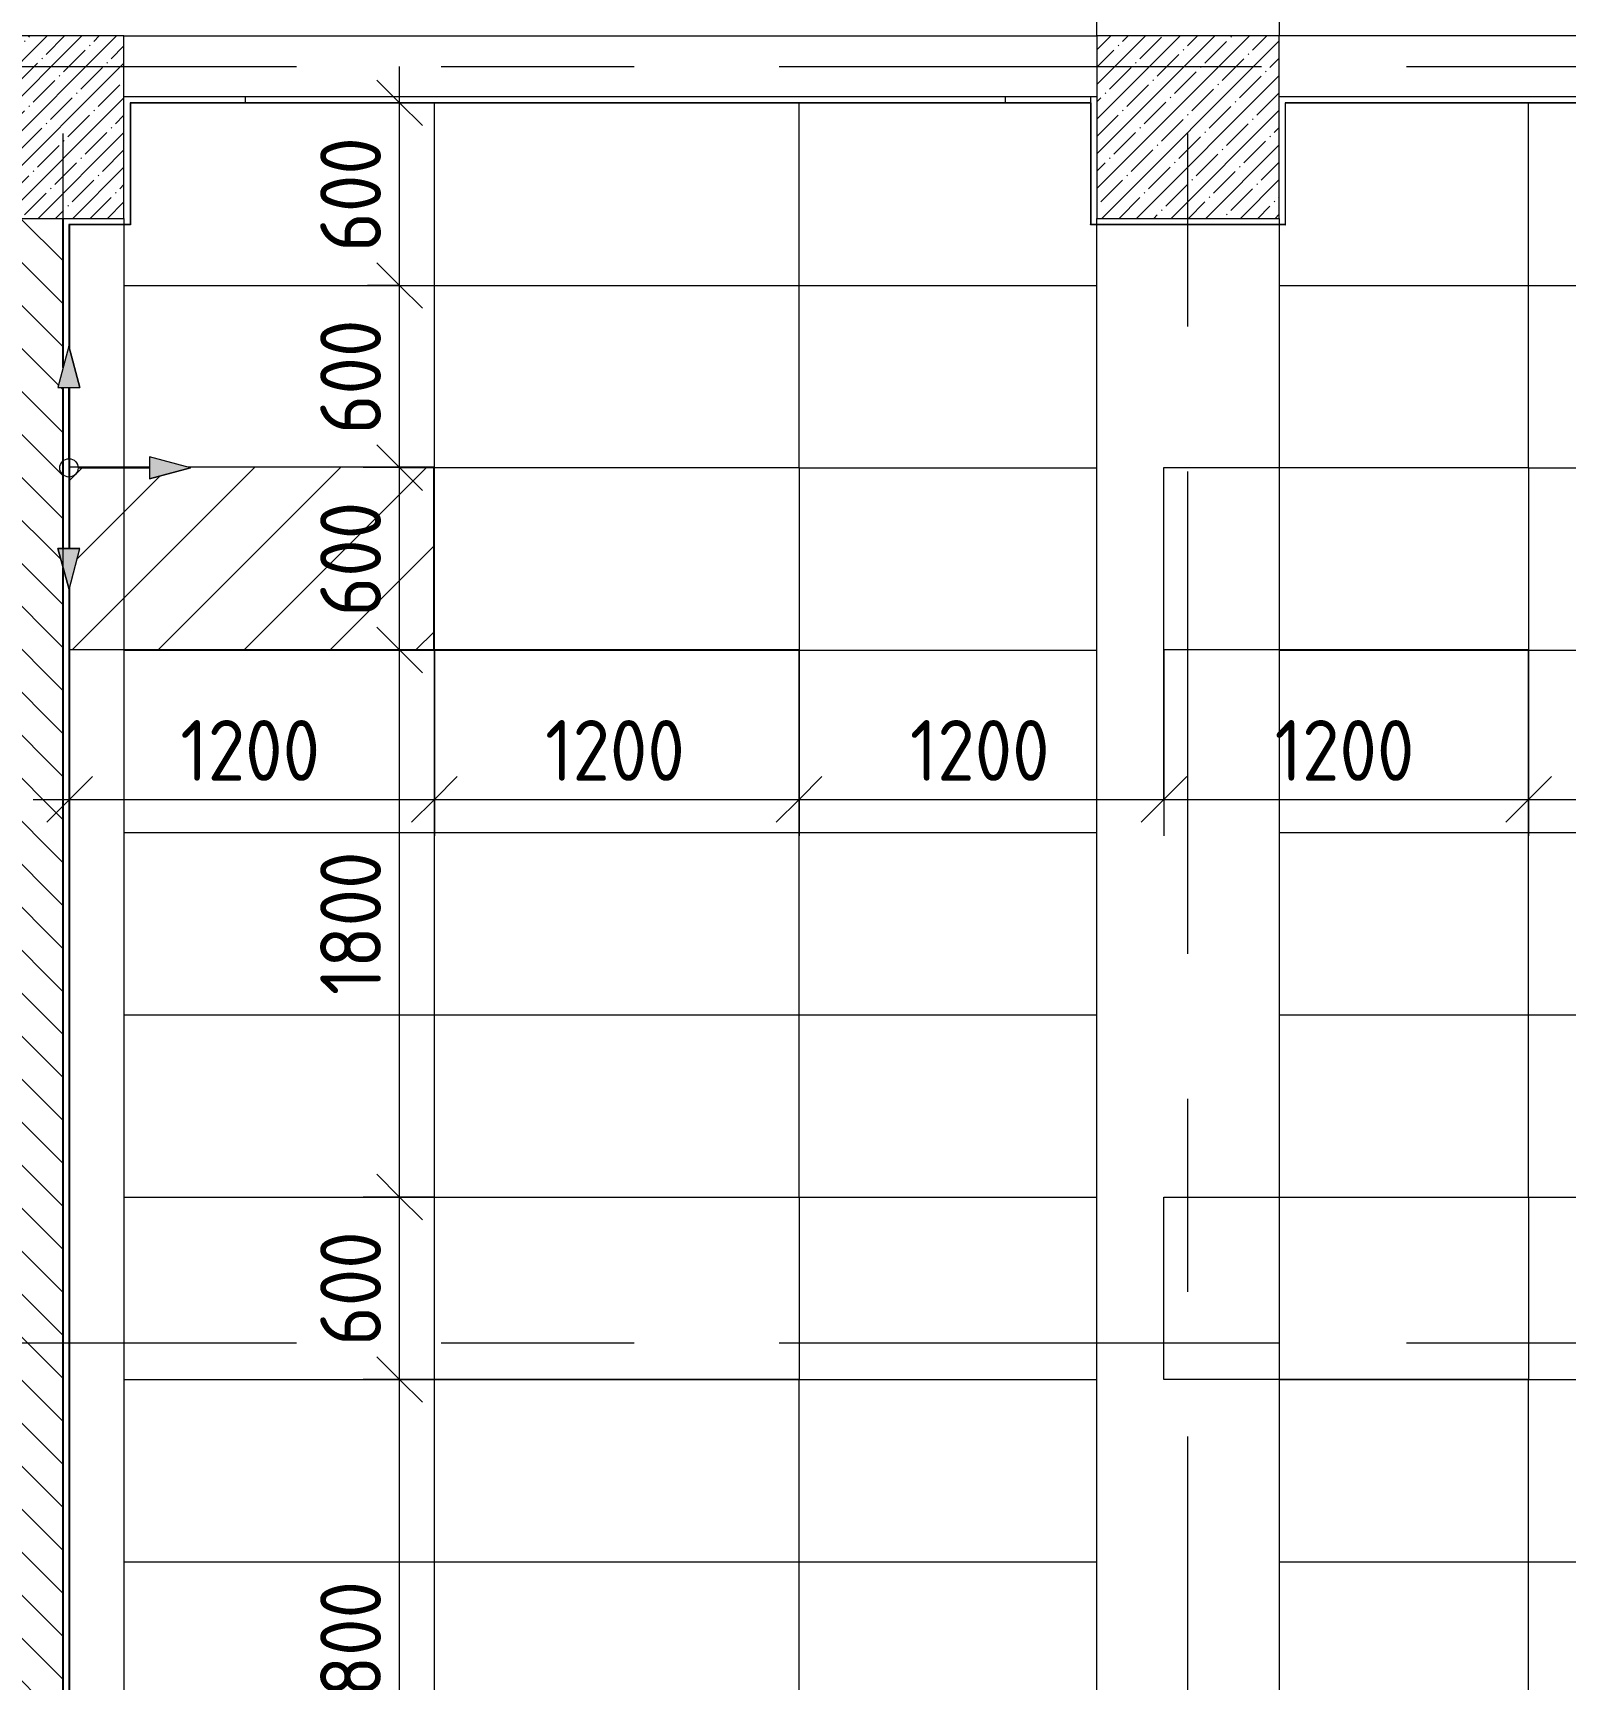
# Model space of a CAD drawing. Header units: millimetres. Extents: x -4196 to 190310, y -8553 to 29000.
# Drawn here: x 29510 to 34551, y 2494 to 7910 of the extents above; entities that cross this region are included whole.
import ezdxf

# ---------------------------------------------------------------- set-up
doc = ezdxf.new("R2010")
doc.units = ezdxf.units.MM
doc.linetypes.add('Осевая', pattern=[3175, 635, -476.25, 1587.5, -476.25])
for name, color, linetype, lineweight in [('A-ANNO-DIMS', 7, 'Continuous', 9), ('A-ANNO-DIMS-100', 7, 'Continuous', 9), ('A-CLNG', 7, 'Continuous', 9), ('A-CLNG-PATT', 7, 'Continuous', 9), ('A-DETL', 7, 'Continuous', 9), ('A-DETL-GENF', 7, 'Continuous', 9), ('A-FLOR', 7, 'Continuous', 9), ('I-WALL', 7, 'Continuous', 9), ('S-COLS', 7, 'Continuous', 9), ('Оси-2', 7, 'Осевая', 9)]:
    doc.layers.add(name, color=color, linetype=linetype, lineweight=lineweight)
for name, color, linetype, lineweight, true_color in [('A-DETL-GENF-4', 7, 'Continuous', 9, 0x004000), ('A-WALL-2', 7, 'Continuous', 25, 0x3c3c3c), ('A-WALL-FNSH-2', 7, 'Continuous', 13, 0x3c3c3c)]:
    doc.layers.add(name, color=color, linetype=linetype, lineweight=lineweight, true_color=true_color)
doc.styles.add('ISOCPEUR_1', font='isocpeur.ttf', dxfattribs={"width": 0.9, "height": 200})
doc.dimstyles.new('ISO-2_0_0_9К_Средний_округл2', dxfattribs={"dimscale": 304.8, "dimtxt": 199.196235, "dimasz": 0.492126, "dimexe": 0.393701, "dimexo": 0, "dimgap": 0, "dimtad": 1, "dimdec": 0, "dimrnd": 10, "dimzin": 0, "dimdsep": 46, "dimtxsty": 'ISOCPEUR_1', "dimblk1": 'OBLIQUE', "dimblk2": 'OBLIQUE', "dimsah": 1, "dimcen": 0.09, "dimdle": 0.393701, "dimazin": 0, "dimtfac": 1, "dimtdec": 4, "dimtix": 1, "dimtmove": 0, "dimatfit": 3, "dimfxl": 1, "dimtvp": 1, "dimtolj": 1, "dimtzin": 0, "dimarcsym": 2})
pattern_1 = [(45, (0, 0), (-141.4214, 141.4214), [])]

# ---------------------------------------------------------------- blocks, each defined once
blk = doc.blocks.new('BSC_Колонна _Прямоугольная - 600х600-23286269-План потолков с обозначением видов отделки и геометрии 1 этажа в осях 1-12')
at = {"layer": 'S-COLS'}
h = blk.add_hatch(dxfattribs=at)
h.set_pattern_fill('FP_2', color=256, style=0, pattern_type=2)
h.set_pattern_definition([(45, (-29509.74, -7600), (-57.02463, 57.02463), []), (45, (-29452.72, -7600), (-57.02463, 57.02463), [100.806, -20.161, 3.353, -16.808])])
h.paths.add_polyline_path([(-300, -300), (300, -300), (300, 300), (-300, 300), (-300, -133.9)])
for p, q in [((300, 300), (-300, 300)), ((-300, 300), (-300, -300)), ((300, -300), (300, 300)), ((-300, -300), (300, -300))]:
    blk.add_line(p, q, dxfattribs=at)
blk = doc.blocks.new('BSC_Колонна _Прямоугольная - 600х600-V16-План потолков с обозначением видов отделки и геометрии 1 этажа в осях 1-12')
at = {"layer": 'S-COLS'}
h = blk.add_hatch(dxfattribs=at)
h.set_pattern_fill('FP_28', color=256, style=0, pattern_type=2)
h.set_pattern_definition([(45, (-33310, -7600), (-57.02463, 57.02463), []), (45, (-33252.975, -7600), (-57.02463, 57.02463), [100.806, -20.161, 3.353, -16.808])])
h.paths.add_polyline_path([(300, -300), (300, 300), (-300, 300), (-300, -300), (-298.7, -300)])
for p, q in [((300, 300), (-300, 300)), ((-300, 300), (-300, -300)), ((300, -300), (300, 300)), ((-300, -300), (300, -300))]:
    blk.add_line(p, q, dxfattribs=at)
blk = doc.blocks.new('Начало раскладки_красным - Начало раскладки_красным-26110966-План потолков с обозначением видов отделки и геометрии 1 этажа в осях 1-12')
at = {"layer": 'A-DETL-GENF'}
for points in [[(-36.2, 264.8), (36.2, 264.8), (0, 400), (-19.8, 326.1)], [(264.8, -36.2), (400, 0), (264.8, 36.2), (264.8, 2.4)], [(0, -400), (36.2, -264.8), (-36.2, -264.8), (-0.2, -399.1)]]:
    blk.add_hatch(color=256, dxfattribs=at).paths.add_polyline_path(points)
for p, q in [((0, 400), (-36.2, 264.8)), ((0, 400), (-36.2, 264.8)), ((36.2, 264.8), (0, 400)), ((0, 400), (36.2, 264.8)), ((-36.2, 264.8), (36.2, 264.8)), ((-36.2, 264.8), (36.2, 264.8)), ((0, 30), (0, 264.8)), ((30, 0), (264.8, 0)), ((400, 0), (264.8, 36.2)), ((264.8, 36.2), (264.8, -36.2)), ((400, 0), (264.8, 36.2)), ((264.8, 36.2), (264.8, -36.2)), ((400, 0), (264.8, -36.2)), ((0, -30), (0, -264.8)), ((264.8, -36.2), (400, 0)), ((36.2, -264.8), (-36.2, -264.8)), ((-36.2, -264.8), (0, -400)), ((0, -400), (-36.2, -264.8)), ((-36.2, -264.8), (36.2, -264.8)), ((0, -400), (36.2, -264.8)), ((0, -400), (36.2, -264.8))]:
    blk.add_line(p, q, dxfattribs=at)
blk.add_circle((0, 0), 30, dxfattribs=at)
blk = doc.blocks.new('DIMBLOCK34-План потолков с обозначением видов отделки и геометрии 1 этажа в осях 1-12')
at = {"layer": 'A-ANNO-DIMS-100', "lineweight": 20}
for p, q in [((30716.7, 3480), (30641.7, 3555)), ((30716.7, 3480), (30791.7, 3405)), ((30716.7, 1680), (30641.7, 1755)), ((30716.7, 1680), (30791.7, 1605))]:
    blk.add_line(p, q, dxfattribs=at)
at = {"layer": 'A-ANNO-DIMS-100'}
for p, q in [((30830.8, 3480), (30596.7, 3480)), ((30716.7, 1680), (30716.7, 3480)), ((30716.7, 3480), (30830.8, 3480)), ((30830.8, 1680), (30596.7, 1680)), ((30716.7, 1680), (30830.8, 1680))]:
    blk.add_line(p, q, dxfattribs=at)
at = {"layer": 'A-ANNO-DIMS-100', "color": 0, "insert": (30455.4, 2344.4), "char_height": 200, "width": 565.411, "attachment_point": 1, "rotation": 90, "line_spacing_factor": 1.149209, "style": 'ISOCPEUR_1'}
blk.add_mtext('1800', dxfattribs=at)
blk = doc.blocks.new('_Oblique')
at = {"color": 0, "linetype": 'ByBlock', "lineweight": -2}
blk.add_line((-0.5, -0.5), (0.5, 0.5), dxfattribs=at)
blk = doc.blocks.new('DIMBLOCK35-План потолков с обозначением видов отделки и геометрии 1 этажа в осях 1-12')
at = {"layer": 'A-ANNO-DIMS-100', "lineweight": 20}
for p, q in [((30716.7, 4080), (30641.7, 4155)), ((30716.7, 4080), (30791.7, 4005)), ((30716.7, 3480), (30641.7, 3555)), ((30716.7, 3480), (30791.7, 3405))]:
    blk.add_line(p, q, dxfattribs=at)
at = {"layer": 'A-ANNO-DIMS-100'}
for p, q in [((30830.8, 4080), (30596.7, 4080)), ((30716.7, 3480), (30716.7, 4080)), ((30716.7, 4080), (30830.8, 4080)), ((30830.8, 3480), (30596.7, 3480)), ((30716.7, 3480), (30830.8, 3480))]:
    blk.add_line(p, q, dxfattribs=at)
at = {"layer": 'A-ANNO-DIMS-100', "color": 0, "insert": (30455.4, 3590.4), "char_height": 200, "width": 455.087, "attachment_point": 1, "rotation": 90, "line_spacing_factor": 1.149209, "style": 'ISOCPEUR_1'}
blk.add_mtext('600', dxfattribs=at)
blk = doc.blocks.new('DIMBLOCK36-План потолков с обозначением видов отделки и геометрии 1 этажа в осях 1-12')
at = {"layer": 'A-ANNO-DIMS-100', "lineweight": 20}
for p, q in [((30716.7, 5880), (30641.7, 5955)), ((30716.7, 5880), (30791.7, 5805)), ((30716.7, 4080), (30641.7, 4155)), ((30716.7, 4080), (30791.7, 4005))]:
    blk.add_line(p, q, dxfattribs=at)
at = {"layer": 'A-ANNO-DIMS-100'}
for p, q in [((30830.8, 5880), (30596.7, 5880)), ((30716.7, 4080), (30716.7, 5880)), ((30716.7, 5880), (30830.8, 5880)), ((30830.8, 4080), (30596.7, 4080)), ((30716.7, 4080), (30830.8, 4080))]:
    blk.add_line(p, q, dxfattribs=at)
at = {"layer": 'A-ANNO-DIMS-100', "color": 0, "insert": (30455.4, 4744.4), "char_height": 200, "width": 565.411, "attachment_point": 1, "rotation": 90, "line_spacing_factor": 1.149209, "style": 'ISOCPEUR_1'}
blk.add_mtext('1800', dxfattribs=at)
blk = doc.blocks.new('DIMBLOCK37-План потолков с обозначением видов отделки и геометрии 1 этажа в осях 1-12')
at = {"layer": 'A-ANNO-DIMS-100', "lineweight": 20}
for p, q in [((30716.7, 6480), (30641.7, 6555)), ((30716.7, 6480), (30791.7, 6405)), ((30716.7, 5880), (30641.7, 5955)), ((30716.7, 5880), (30791.7, 5805))]:
    blk.add_line(p, q, dxfattribs=at)
at = {"layer": 'A-ANNO-DIMS-100'}
for p, q in [((30830.8, 6480), (30596.7, 6480)), ((30716.7, 5880), (30716.7, 6480)), ((30716.7, 6480), (30830.8, 6480)), ((30830.8, 5880), (30596.7, 5880)), ((30716.7, 5880), (30830.8, 5880))]:
    blk.add_line(p, q, dxfattribs=at)
at = {"layer": 'A-ANNO-DIMS-100', "color": 0, "insert": (30455.4, 5990.4), "char_height": 200, "width": 455.087, "attachment_point": 1, "rotation": 90, "line_spacing_factor": 1.149209, "style": 'ISOCPEUR_1'}
blk.add_mtext('600', dxfattribs=at)
blk = doc.blocks.new('DIMBLOCK38-План потолков с обозначением видов отделки и геометрии 1 этажа в осях 1-12')
at = {"layer": 'A-ANNO-DIMS-100', "lineweight": 20}
for p, q in [((30716.7, 7079), (30641.7, 7154)), ((30716.7, 7079), (30791.7, 7004)), ((30716.7, 6480), (30641.7, 6555)), ((30716.7, 6480), (30791.7, 6405))]:
    blk.add_line(p, q, dxfattribs=at)
at = {"layer": 'A-ANNO-DIMS-100'}
for p, q in [((30610.6, 7079), (30836.7, 7079)), ((30716.7, 7079), (30610.6, 7079)), ((30716.7, 6480), (30716.7, 7079)), ((30830.8, 6480), (30596.7, 6480)), ((30716.7, 6480), (30830.8, 6480))]:
    blk.add_line(p, q, dxfattribs=at)
at = {"layer": 'A-ANNO-DIMS-100', "color": 0, "insert": (30455.4, 6589.9), "char_height": 200, "width": 455.087, "attachment_point": 1, "rotation": 90, "line_spacing_factor": 1.149209, "style": 'ISOCPEUR_1'}
blk.add_mtext('600', dxfattribs=at)
blk = doc.blocks.new('DIMBLOCK39-План потолков с обозначением видов отделки и геометрии 1 этажа в осях 1-12')
at = {"layer": 'A-ANNO-DIMS-100'}
for p, q in [((30716.7, 7079), (30716.7, 7800)), ((30610.6, 7680), (30836.7, 7680)), ((30716.7, 7680), (30610.6, 7680)), ((30610.6, 7079), (30836.7, 7079)), ((30716.7, 7079), (30610.6, 7079))]:
    blk.add_line(p, q, dxfattribs=at)
at = {"layer": 'A-ANNO-DIMS-100', "lineweight": 20}
for p, q in [((30716.7, 7680), (30641.7, 7755)), ((30716.7, 7680), (30791.7, 7605)), ((30716.7, 7079), (30641.7, 7154)), ((30716.7, 7079), (30791.7, 7004))]:
    blk.add_line(p, q, dxfattribs=at)
at = {"layer": 'A-ANNO-DIMS-100', "color": 0, "insert": (30455.4, 7189.9), "char_height": 200, "width": 455.087, "attachment_point": 1, "rotation": 90, "line_spacing_factor": 1.149209, "style": 'ISOCPEUR_1'}
blk.add_mtext('600', dxfattribs=at)
blk = doc.blocks.new('DIMBLOCK47-План потолков с обозначением видов отделки и геометрии 1 этажа в осях 1-12')
at = {"layer": 'A-ANNO-DIMS-100'}
for p, q in [((30830.8, 5880), (30830.8, 5268.2)), ((30830.8, 5388.2), (30830.8, 5880)), ((29630.7, 5494.2), (29630.7, 5268.2)), ((29630.7, 5388.2), (29630.7, 5494.2)), ((29510.7, 5388.2), (30830.8, 5388.2))]:
    blk.add_line(p, q, dxfattribs=at)
at = {"layer": 'A-ANNO-DIMS-100', "lineweight": 20}
for p, q in [((29630.7, 5388.2), (29705.7, 5463.2)), ((30830.8, 5388.2), (30905.8, 5463.2)), ((29630.7, 5388.2), (29555.7, 5313.2)), ((30830.8, 5388.2), (30755.8, 5313.2))]:
    blk.add_line(p, q, dxfattribs=at)
at = {"layer": 'A-ANNO-DIMS-100', "color": 0, "insert": (29995.2, 5649.5), "char_height": 200, "width": 565.411, "attachment_point": 1, "line_spacing_factor": 1.149209, "style": 'ISOCPEUR_1'}
blk.add_mtext('1200', dxfattribs=at)
blk = doc.blocks.new('DIMBLOCK48-План потолков с обозначением видов отделки и геометрии 1 этажа в осях 1-12')
at = {"layer": 'A-ANNO-DIMS-100'}
for p, q in [((30830.8, 5880), (30830.8, 5268.2)), ((30830.8, 5388.2), (30830.8, 5880)), ((32030.8, 5880), (32030.8, 5268.2)), ((32030.8, 5388.2), (32030.8, 5880)), ((30830.8, 5388.2), (32030.8, 5388.2))]:
    blk.add_line(p, q, dxfattribs=at)
at = {"layer": 'A-ANNO-DIMS-100', "lineweight": 20}
for p, q in [((30830.8, 5388.2), (30905.8, 5463.2)), ((32030.8, 5388.2), (32105.8, 5463.2)), ((30830.8, 5388.2), (30755.8, 5313.2)), ((32030.8, 5388.2), (31955.8, 5313.2))]:
    blk.add_line(p, q, dxfattribs=at)
at = {"layer": 'A-ANNO-DIMS-100', "color": 0, "insert": (31195.2, 5649.5), "char_height": 200, "width": 565.411, "attachment_point": 1, "line_spacing_factor": 1.149209, "style": 'ISOCPEUR_1'}
blk.add_mtext('1200', dxfattribs=at)
blk = doc.blocks.new('DIMBLOCK49-План потолков с обозначением видов отделки и геометрии 1 этажа в осях 1-12')
at = {"layer": 'A-ANNO-DIMS-100'}
for p, q in [((32030.8, 5880), (32030.8, 5268.2)), ((32030.8, 5388.2), (32030.8, 5880)), ((33230.8, 5880), (33230.8, 5268.2)), ((33230.8, 5388.2), (33230.8, 5880)), ((32030.8, 5388.2), (33230.8, 5388.2))]:
    blk.add_line(p, q, dxfattribs=at)
at = {"layer": 'A-ANNO-DIMS-100', "lineweight": 20}
for p, q in [((32030.8, 5388.2), (32105.8, 5463.2)), ((33230.8, 5388.2), (33305.8, 5463.2)), ((32030.8, 5388.2), (31955.8, 5313.2)), ((33230.8, 5388.2), (33155.8, 5313.2))]:
    blk.add_line(p, q, dxfattribs=at)
at = {"layer": 'A-ANNO-DIMS-100', "color": 0, "insert": (32395.2, 5649.5), "char_height": 200, "width": 565.411, "attachment_point": 1, "line_spacing_factor": 1.149209, "style": 'ISOCPEUR_1'}
blk.add_mtext('1200', dxfattribs=at)
blk = doc.blocks.new('DIMBLOCK50-План потолков с обозначением видов отделки и геометрии 1 этажа в осях 1-12')
at = {"layer": 'A-ANNO-DIMS-100'}
for p, q in [((33230.8, 5880), (33230.8, 5268.2)), ((33230.8, 5388.2), (33230.8, 5880)), ((34430.8, 5880), (34430.8, 5268.2)), ((34430.8, 5388.2), (34430.8, 5880)), ((33230.8, 5388.2), (34430.8, 5388.2))]:
    blk.add_line(p, q, dxfattribs=at)
at = {"layer": 'A-ANNO-DIMS-100', "lineweight": 20}
for p, q in [((33230.8, 5388.2), (33305.8, 5463.2)), ((34430.8, 5388.2), (34505.8, 5463.2)), ((33230.8, 5388.2), (33155.8, 5313.2)), ((34430.8, 5388.2), (34355.8, 5313.2))]:
    blk.add_line(p, q, dxfattribs=at)
at = {"layer": 'A-ANNO-DIMS-100', "color": 0, "insert": (33595.2, 5649.5), "char_height": 200, "width": 565.411, "attachment_point": 1, "line_spacing_factor": 1.149209, "style": 'ISOCPEUR_1'}
blk.add_mtext('1200', dxfattribs=at)
blk = doc.blocks.new('DIMBLOCK51-План потолков с обозначением видов отделки и геометрии 1 этажа в осях 1-12')
at = {"layer": 'A-ANNO-DIMS-100'}
for p, q in [((34430.8, 5880), (34430.8, 5268.2)), ((34430.8, 5388.2), (34430.8, 5880)), ((35631.8, 5880), (35631.8, 5268.2)), ((35631.8, 5388.2), (35631.8, 5880)), ((34430.8, 5388.2), (35631.8, 5388.2))]:
    blk.add_line(p, q, dxfattribs=at)
at = {"layer": 'A-ANNO-DIMS-100', "lineweight": 20}
for p, q in [((34430.8, 5388.2), (34505.8, 5463.2)), ((35631.8, 5388.2), (35706.8, 5463.2)), ((34430.8, 5388.2), (34355.8, 5313.2)), ((35631.8, 5388.2), (35556.8, 5313.2))]:
    blk.add_line(p, q, dxfattribs=at)
at = {"layer": 'A-ANNO-DIMS-100', "color": 0, "insert": (34795.7, 5649.5), "char_height": 200, "width": 565.411, "attachment_point": 1, "line_spacing_factor": 1.149209, "style": 'ISOCPEUR_1'}
blk.add_mtext('1200', dxfattribs=at)

msp = doc.modelspace()

# ---------------------------------------------------------------- hatches: boundary and pattern name
at = {"layer": 'A-CLNG-PATT'}
h = msp.add_hatch(dxfattribs=at)
h.set_pattern_fill('FP_85', color=256, style=0, pattern_type=2)
h.set_pattern_definition([(180, (30830.24, 5279), (7e-14, -600), []), (270, (30830.2, 5279), (1200, 7e-14), [])])
h.paths.add_polyline_path([(34013.1, 521), (37991.9, 521), (37991.9, 7050), (37190, 7050), (37190, 7680), (33630, 7680), (33630, 7280), (33610, 7280), (33610, 6480), (34430.8, 6480), (34430.8, 5880), (33610, 5880), (33610, 4080), (34430.8, 4080), (34430.8, 3480), (33610, 3480), (33610, 1680), (34430.8, 1680), (34430.8, 1080), (33610, 1080), (33610, 521), (33631, 521)])
h.paths.add_polyline_path([(31360.5, 521), (33010, 521), (33010, 7280), (32991.3, 7280), (32991.3, 7680), (29829.7, 7680), (29829.7, 7280), (29809.7, 7280), (29809.7, 6481.5), (29893.5, 6481.5), (29893.5, 6515.4), (30020.2, 6481.5), (30828.7, 6481.5), (30828.7, 5881.5), (29809.7, 5881.5), (29809.7, 521), (30231, 521)])
h.paths.add_polyline_path([(35631.8, 1080), (35631.8, 1680), (36831.8, 1680), (36831.8, 1080), (36665.6, 1080)])
h.paths.add_polyline_path([(30830.8, 1080), (30830.8, 1680), (32030.8, 1680), (32030.8, 1080), (31360.5, 1080)])
h.paths.add_polyline_path([(36831.8, 3480), (35631.8, 3480), (35631.8, 4080), (36831.8, 4080), (36831.8, 3689.7)])
h.paths.add_polyline_path([(32030.8, 3480), (30830.8, 3480), (30830.8, 4080), (32030.8, 4080), (32030.8, 3689.7)])
h.paths.add_polyline_path([(36831.8, 5880), (35631.8, 5880), (35631.8, 6480), (36831.8, 6480)])
h.paths.add_polyline_path([(30830.8, 5880), (30830.8, 6480), (32030.8, 6480), (32030.8, 5880)])
at = {"layer": 'A-DETL-GENF-4'}
h = msp.add_hatch(dxfattribs=at)
h.set_pattern_fill('FP_95', color=256, style=0, pattern_type=2)
h.set_pattern_definition(pattern_1)
h.paths.add_polyline_path([(29809.7, 5881.5), (29809.7, 6481.5), (29628.7, 6481.5), (29628.7, 6214.3), (29665.1, 6214.3), (29628.7, 6079), (29628.7, 5881.5), (29665.1, 5881.5)])
h = msp.add_hatch(dxfattribs=at)
h.set_pattern_fill('FP_95', color=256, style=0, pattern_type=2)
h.set_pattern_definition(pattern_1)
h.paths.add_polyline_path([(30034.2, 5881.5), (30828.7, 5882.3), (30828.7, 6481.5), (30020.2, 6481.5), (30028.7, 6479.3), (29893.5, 6442.9), (29893.5, 6481.5), (29809.7, 6481.5), (29809.7, 5881.5), (30028.7, 5881.5)])
at = {"layer": 'I-WALL'}
h = msp.add_hatch(dxfattribs=at)
h.set_pattern_fill('FP_19', color=256, style=0, pattern_type=2)
h.set_pattern_definition([(135, (0, 0), (-70.71068, -70.71068), [])])
h.paths.add_polyline_path([(29409.7, 500), (29609.7, 500), (29609.7, 6150.6), (29592.7, 6214.2), (29609.7, 6214.3), (29609.7, 6743.8), (29592.4, 6743.8), (29609.7, 6808.8), (29609.7, 7300), (29409.7, 7300), (29409.7, 505.1)])

# ---------------------------------------------------------------- linework, layer by layer
at = {"layer": 'A-CLNG'}
for p, q in [((32710, 7680), (30210, 7680)), ((30830.8, 5880), (30830.8, 6480)), ((30830.8, 6480), (32030.8, 6480)), ((32030.8, 6480), (32030.8, 5880)), ((33230.8, 5880), (33230.8, 6480)), ((33230.8, 6480), (34430.8, 6480)), ((34430.8, 6480), (34430.8, 5880)), ((32030.8, 5880), (30830.8, 5880)), ((34430.8, 5880), (33230.8, 5880)), ((30830.8, 3480), (30830.8, 4080)), ((30830.8, 4080), (32030.8, 4080)), ((32030.8, 4080), (32030.8, 3480)), ((33230.8, 3480), (33230.8, 4080)), ((33230.8, 4080), (34430.8, 4080)), ((34430.8, 4080), (34430.8, 3480)), ((32030.8, 3480), (30830.8, 3480)), ((34430.8, 3480), (33230.8, 3480))]:
    msp.add_line(p, q, dxfattribs=at)
at = {"layer": 'A-DETL'}
for p, q in [((29893.5, 6481.5), (29628.7, 6481.5)), ((29628.7, 6481.5), (29628.7, 6214.3)), ((30828.7, 6481.5), (30020.2, 6481.5)), ((30828.7, 5881.5), (30828.7, 6481.5)), ((29628.7, 6079.9), (29628.7, 5881.5)), ((29628.7, 5881.5), (30828.7, 5881.5))]:
    msp.add_line(p, q, dxfattribs=at)
at = {"layer": 'A-FLOR'}
for p, q in [((33010, 7900), (33010, 13780)), ((33610, 13780), (33610, 7900)), ((33610, 7900), (33010, 7900)), ((29609.7, 7300), (29809.7, 7300)), ((29809.7, 7300), (29809.7, 500)), ((33010, 500), (33010, 7300)), ((33010, 7300), (33011.3, 7300)), ((33610, 7300), (33610, 500)), ((33230.8, 3600), (33610, 3600))]:
    msp.add_line(p, q, dxfattribs=at)
at = {"layer": 'A-WALL-2'}
for p, q in [((29609.7, 6808.8), (29609.7, 7300)), ((29609.7, 6214.2), (29609.7, 6743.8)), ((29609.7, 500), (29609.7, 6150.6))]:
    msp.add_line(p, q, dxfattribs=at)
at = {"layer": 'A-WALL-FNSH-2'}
for p, q in [((32990, 7700), (32989, 7700)), ((32989, 7700), (32989, 7280)), ((32990, 7280), (32990, 7700)), ((33630, 7679), (33630, 7279)), ((33631, 7679), (33630, 7679)), ((33631, 7279), (33631, 7679)), ((32989, 7280), (32990, 7280)), ((33630, 7279), (33631, 7279))]:
    msp.add_line(p, q, dxfattribs=at)
at = {"layer": 'I-WALL'}
for p, q in [((29809.7, 7900), (33010, 7900)), ((37990, 7900), (33610, 7900)), ((33010, 7700), (29809.7, 7700)), ((30210, 7680), (30210, 7700)), ((32710, 7680), (32710, 7700)), ((37210, 7700), (33610, 7700)), ((29829.7, 7680), (29829.7, 7280)), ((30210, 7680), (29829.7, 7680)), ((32989, 7679), (29830.7, 7679)), ((29830.7, 7679), (29830.7, 7279)), ((30210, 7680), (32710, 7680)), ((32991.3, 7680), (32710, 7680)), ((32991.3, 7280), (32991.3, 7680)), ((33630, 7680), (33630, 7679)), ((37189, 7680), (33630, 7680)), ((37189, 7679), (33631, 7679)), ((29829.7, 7280), (29628.7, 7280)), ((29628.7, 7280), (29628.7, 6878.1)), ((29629.7, 7279), (29628.7, 7279)), ((29629.7, 6874.4), (29629.7, 7279)), ((29830.7, 7279), (29630.7, 7279)), ((29630.7, 7279), (29630.7, 6870.7)), ((32989, 7279), (32989, 7280)), ((33630, 7279), (32989, 7279)), ((33630, 7280), (32990, 7280)), ((33011.3, 7300), (33610, 7300)), ((29628.7, 6743.8), (29628.7, 6214.3)), ((29629.7, 6214.3), (29629.7, 6743.8)), ((29630.7, 6743.8), (29630.7, 6214.3)), ((29628.7, 6079.9), (29628.7, 520)), ((29629.7, 520), (29629.7, 6081.9)), ((29630.7, 6085.6), (29630.7, 521))]:
    msp.add_line(p, q, dxfattribs=at)
at = {"layer": 'Оси-2'}
for p, q in [((29610, 593.7), (29610, 24898.1)), ((33310, 593.7), (33310, 24898.1)), ((-896.3, 7800), (35990, 7800)), ((-896.3, 3600), (35990, 3600))]:
    msp.add_line(p, q, dxfattribs=at)

# ---------------------------------------------------------------- block references
at = {"layer": 'A-DETL-GENF', "rotation": 0.03359668727813597}
msp.add_blockref('Начало раскладки_красным - Начало раскладки_красным-26110966-План потолков с обозначением видов отделки и геометрии 1 этажа в осях 1-12', (29628.7, 6479), dxfattribs=at)
at = {"layer": 'S-COLS'}
for name, p in [('BSC_Колонна _Прямоугольная - 600х600-23286269-План потолков с обозначением видов отделки и геометрии 1 этажа в осях 1-12', (29509.7, 7600)), ('BSC_Колонна _Прямоугольная - 600х600-V16-План потолков с обозначением видов отделки и геометрии 1 этажа в осях 1-12', (33310, 7600))]:
    msp.add_blockref(name, p, dxfattribs=at)

# ---------------------------------------------------------------- dimensions: what is measured, and where the dimension line sits
at = {"layer": 'A-ANNO-DIMS'}
for base, p1, p2, override, picture, middle in [((30716.7, 7680), (30610.6, 7079), (30610.6, 7680), {"dimpost": '<>', "dimfxl": 600.999995}, 'DIMBLOCK39-План потолков с обозначением видов отделки и геометрии 1 этажа в осях 1-12', (30616.7, 7379.5)), ((30716.7, 7079), (30830.8, 6480), (30610.6, 7079), {"dimpost": '<>', "dimfxl": 638.186591}, 'DIMBLOCK38-План потолков с обозначением видов отделки и геометрии 1 этажа в осях 1-12', (30616.7, 6779.5)), ((30716.7, 6480), (30830.8, 5880), (30830.8, 6480), {"dimpost": '<>', "dimfxl": 600}, 'DIMBLOCK37-План потолков с обозначением видов отделки и геометрии 1 этажа в осях 1-12', (30616.7, 6180)), ((30716.7, 5880), (30830.8, 4080), (30830.8, 5880), {"dimpost": '<>', "dimfxl": 1800}, 'DIMBLOCK36-План потолков с обозначением видов отделки и геометрии 1 этажа в осях 1-12', (30616.7, 4980)), ((30716.7, 4080), (30830.8, 3480), (30830.8, 4080), {"dimpost": '<>', "dimfxl": 600}, 'DIMBLOCK35-План потолков с обозначением видов отделки и геометрии 1 этажа в осях 1-12', (30616.7, 3780)), ((30716.7, 3480), (30830.8, 1680), (30830.8, 3480), {"dimpost": '<>', "dimfxl": 1800}, 'DIMBLOCK34-План потолков с обозначением видов отделки и геометрии 1 этажа в осях 1-12', (30616.7, 2580))]:
    dim = msp.add_linear_dim(base=base, p1=p1, p2=p2, angle=90, dimstyle='ISO-2_0_0_9К_Средний_округл2', override=override, dxfattribs=at)
    dim.commit()
    dim.dimension.update_dxf_attribs({"geometry": picture, "text_midpoint": middle})
for base, p1, p2, override, picture, middle in [((30830.8, 5388.2), (29630.7, 5494.2), (30830.8, 5880), {"dimpost": '<>', "dimfxl": 1260.497171}, 'DIMBLOCK47-План потолков с обозначением видов отделки и геометрии 1 этажа в осях 1-12', (30230.8, 5488.2)), ((32030.8, 5388.2), (30830.8, 5880), (32030.8, 5880), {"dimpost": '<>', "dimfxl": 1200}, 'DIMBLOCK48-План потолков с обозначением видов отделки и геометрии 1 этажа в осях 1-12', (31430.8, 5488.2)), ((33230.8, 5388.2), (32030.8, 5880), (33230.8, 5880), {"dimpost": '<>', "dimfxl": 1200}, 'DIMBLOCK49-План потолков с обозначением видов отделки и геометрии 1 этажа в осях 1-12', (32630.8, 5488.2)), ((34430.8, 5388.2), (33230.8, 5880), (34430.8, 5880), {"dimpost": '<>', "dimfxl": 1200}, 'DIMBLOCK50-План потолков с обозначением видов отделки и геометрии 1 этажа в осях 1-12', (33830.8, 5488.2)), ((35631.8, 5388.2), (34430.8, 5880), (35631.8, 5880), {"dimpost": '<>', "dimfxl": 1201}, 'DIMBLOCK51-План потолков с обозначением видов отделки и геометрии 1 этажа в осях 1-12', (35031.3, 5488.2))]:
    dim = msp.add_linear_dim(base=base, p1=p1, p2=p2, dimstyle='ISO-2_0_0_9К_Средний_округл2', override=override, dxfattribs=at)
    dim.commit()
    dim.dimension.update_dxf_attribs({"geometry": picture, "text_midpoint": middle})

doc.saveas('drawing.dxf')
